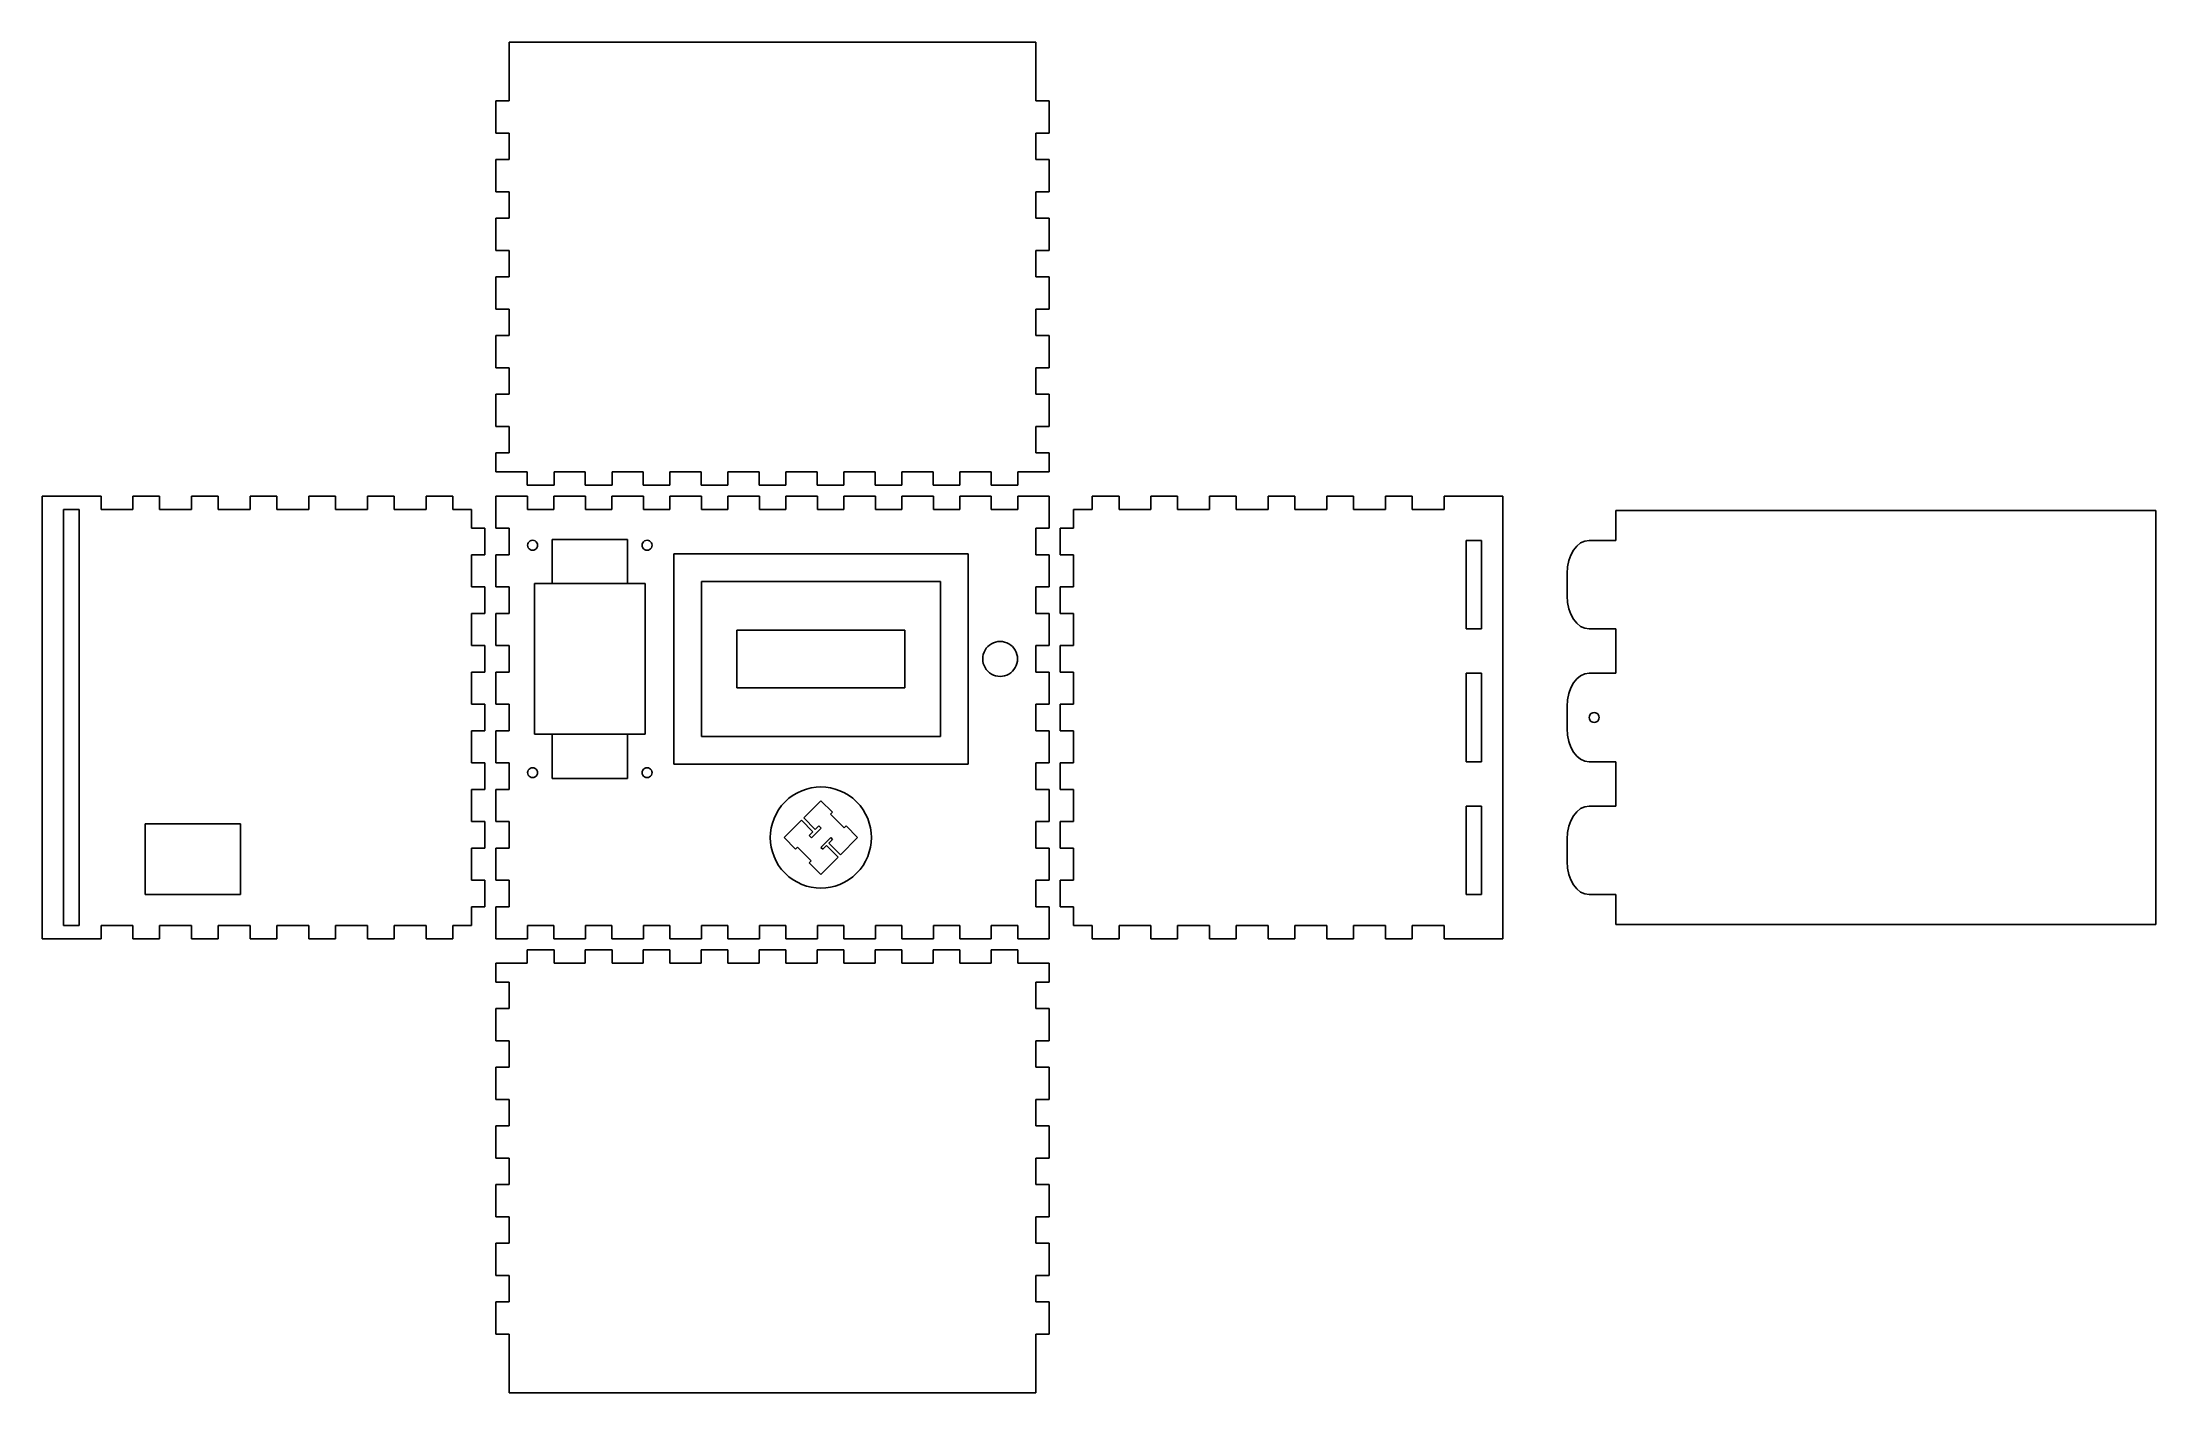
# Model space of a CAD drawing. Extents: x 5 to 960, y 173 to 783.
import ezdxf

# ---------------------------------------------------------------- set-up
doc = ezdxf.new("R2010")
doc.units = 0
doc.layers.add('Layer_1', color=7, linetype='CONTINUOUS')
doc.layers.add('newlayer', color=7, linetype='CONTINUOUS')

msp = doc.modelspace()

# ---------------------------------------------------------------- linework, layer by layer
at = {"layer": 'Layer_1', "color": 7}
for p, q in [((228.815819, 556.270795), (228.815819, 556.270795)), ((235.440818, 558.895784), (269.440819, 558.895784)), ((235.440818, 538.895784), (235.440818, 558.895784)), ((269.440819, 558.895784), (269.440819, 538.895784)), ((280.565817, 556.270795), (280.565817, 556.270795)), ((290.315822, 552.395795), (423.315818, 552.395795)), ((290.315822, 457.395797), (290.315822, 552.395795)), ((423.315818, 552.395795), (423.315818, 457.395797)), ((227.440818, 538.895795), (277.440819, 538.895795)), ((227.440818, 470.895796), (227.440818, 538.895795)), ((269.440819, 538.895784), (235.440818, 538.895784)), ((277.440819, 538.895795), (277.440819, 470.895796)), ((302.815829, 539.895796), (410.815824, 539.895796)), ((302.815829, 469.895796), (302.815829, 539.895796)), ((410.815824, 539.895796), (410.815824, 469.895796)), ((318.815821, 517.895798), (394.815817, 517.895798)), ((318.815821, 491.895798), (318.815821, 517.895798)), ((394.815817, 517.895798), (394.815817, 491.895798)), ((445.68419, 504.895802), (445.68419, 504.895802)), ((394.815817, 491.895798), (318.815821, 491.895798)), ((277.440819, 470.895796), (227.440818, 470.895796)), ((235.440818, 470.895796), (269.440819, 470.895796)), ((235.440818, 450.895796), (235.440818, 470.895796)), ((269.440819, 470.895796), (269.440819, 450.895796)), ((410.815824, 469.895796), (302.815829, 469.895796)), ((228.815819, 453.520794), (228.815819, 453.520794)), ((269.440819, 450.895796), (235.440818, 450.895796)), ((280.565817, 453.520794), (280.565817, 453.520794)), ((423.315818, 457.395797), (290.315822, 457.395797)), ((349.063971, 433.096543), (356.816263, 440.847512)), ((356.816263, 440.847512), (362.024586, 435.638395)), ((372.965371, 440.368351), (372.965371, 440.368351)), ((51.562503, 430.437491), (94.562501, 430.437491)), ((51.562503, 398.437489), (51.562503, 430.437491)), ((94.562501, 430.437491), (94.562501, 398.437489)), ((340.185878, 424.218185), (347.995055, 432.027362)), ((347.995055, 432.027362), (353.204171, 426.818245)), ((354.273353, 427.886897), (349.063971, 433.096543)), ((362.024586, 435.638395), (361.136909, 434.749395)), ((361.136909, 434.749395), (367.34668, 428.539095)), ((345.39473, 419.008539), (340.185878, 424.218185)), ((353.204171, 426.818245), (351.507134, 425.121737)), ((351.507134, 425.121737), (352.573669, 424.055466)), ((352.573669, 424.055466), (356.978982, 428.459985)), ((355.912976, 429.526255), (354.273353, 427.886897)), ((356.978982, 428.459985), (355.912976, 429.526255)), ((361.256501, 424.181937), (356.852511, 419.777683)), ((357.717963, 418.910643), (359.413942, 420.607416)), ((359.413942, 420.607416), (364.624911, 415.398299)), ((360.484446, 421.677126), (362.123011, 423.315691)), ((365.694092, 416.468274), (360.484446, 421.677126)), ((362.123011, 423.315691), (361.256501, 424.181937)), ((373.445061, 424.218185), (365.694092, 416.468274)), ((367.34668, 428.539095), (368.235944, 429.428095)), ((368.235944, 429.428095), (373.445061, 424.218185)), ((346.284524, 419.897539), (345.39473, 419.008539)), ((352.494559, 413.68671), (346.284524, 419.897539)), ((351.605824, 412.798768), (352.494559, 413.68671)), ((356.815999, 407.589387), (351.605824, 412.798768)), ((364.624911, 415.398299), (356.815999, 407.589387)), ((356.852511, 419.777683), (357.717963, 418.910643)), ((94.562501, 398.437489), (51.562503, 398.437489))]:
    msp.add_line(p, q, dxfattribs=at)
for points in [[(224.315819, 556.270795), (224.315819, 557.074642), (224.744667, 557.817428), (225.440819, 558.219352)], [(225.440819, 554.322238), (224.744667, 554.724161), (224.315819, 555.466947), (224.315819, 556.270795)], [(225.440819, 558.219352), (226.136971, 558.621276), (226.994667, 558.621276), (227.690819, 558.219352)], [(227.690819, 554.322238), (226.994667, 553.920314), (226.136971, 553.920314), (225.440819, 554.322238)], [(227.690819, 558.219352), (228.386971, 557.817428), (228.815819, 557.074642), (228.815819, 556.270795)], [(228.815819, 556.270795), (228.815819, 555.466947), (228.386971, 554.724161), (227.690819, 554.322238)], [(276.065817, 556.270795), (276.065817, 557.074642), (276.494664, 557.817428), (277.190817, 558.219352)], [(277.190817, 554.322238), (276.494664, 554.724161), (276.065817, 555.466947), (276.065817, 556.270795)], [(277.190817, 558.219352), (277.886969, 558.621276), (278.744664, 558.621276), (279.440817, 558.219352)], [(279.440817, 554.322238), (278.744664, 553.920314), (277.886969, 553.920314), (277.190817, 554.322238)], [(279.440817, 558.219352), (280.136969, 557.817428), (280.565817, 557.074642), (280.565817, 556.270795)], [(280.565817, 556.270795), (280.565817, 555.466947), (280.136969, 554.724161), (279.440817, 554.322238)], [(429.93419, 504.895802), (429.93419, 507.709269), (431.435157, 510.309019), (433.87169, 511.715752)], [(433.87169, 511.715752), (436.308224, 513.122486), (439.310157, 513.122486), (441.74669, 511.715752)], [(441.74669, 511.715752), (444.183224, 510.309019), (445.68419, 507.709269), (445.68419, 504.895802)], [(433.87169, 498.075853), (431.435157, 499.482586), (429.93419, 502.082336), (429.93419, 504.895802)], [(441.74669, 498.075853), (439.310157, 496.669119), (436.308224, 496.669119), (433.87169, 498.075853)], [(445.68419, 504.895802), (445.68419, 502.082336), (444.183224, 499.482586), (441.74669, 498.075853)], [(224.315819, 453.520794), (224.315819, 454.324641), (224.744667, 455.067427), (225.440819, 455.469351)], [(225.440819, 451.572237), (224.744667, 451.974161), (224.315819, 452.716946), (224.315819, 453.520794)], [(225.440819, 455.469351), (226.136971, 455.871275), (226.994667, 455.871275), (227.690819, 455.469351)], [(227.690819, 451.572237), (226.994667, 451.170313), (226.136971, 451.170313), (225.440819, 451.572237)], [(227.690819, 455.469351), (228.386971, 455.067427), (228.815819, 454.324641), (228.815819, 453.520794)], [(228.815819, 453.520794), (228.815819, 452.716946), (228.386971, 451.974161), (227.690819, 451.572237)], [(276.065817, 453.520794), (276.065817, 454.324641), (276.494664, 455.067427), (277.190817, 455.469351)], [(277.190817, 451.572237), (276.494664, 451.974161), (276.065817, 452.716946), (276.065817, 453.520794)], [(277.190817, 455.469351), (277.886969, 455.871275), (278.744664, 455.871275), (279.440817, 455.469351)], [(279.440817, 451.572237), (278.744664, 451.170313), (277.886969, 451.170313), (277.190817, 451.572237)], [(279.440817, 455.469351), (280.136969, 455.067427), (280.565817, 454.324641), (280.565817, 453.520794)], [(280.565817, 453.520794), (280.565817, 452.716946), (280.136969, 451.974161), (279.440817, 451.572237)], [(372.965371, 440.368351), (364.045738, 449.287191), (349.584936, 449.287191), (340.66689, 440.368351)], [(340.66689, 440.368351), (331.746992, 431.448718), (331.746992, 416.988445), (340.66689, 408.069341)], [(372.965371, 408.069341), (381.884476, 416.988445), (381.884476, 431.448718), (372.965371, 440.368351)], [(340.66689, 408.069341), (349.584936, 399.150237), (364.046532, 399.150237), (372.965371, 408.069341)]]:
    msp.add_open_spline(points, degree=3, dxfattribs=at)
at = {"layer": 'newlayer', "color": 7}
for p, q in [((215.999999, 756.982458), (215.999999, 783.437989)), ((215.999999, 783.437989), (453.999997, 783.437989)), ((453.999997, 783.437989), (453.999997, 756.982458)), ((210.000001, 742.392457), (210.000001, 756.982458)), ((210.000001, 756.982458), (215.999999, 756.982458)), ((453.999997, 756.982458), (460.000006, 756.982458)), ((460.000006, 756.982458), (460.000006, 742.392457)), ((215.999999, 742.392457), (210.000001, 742.392457)), ((215.999999, 730.482458), (215.999999, 742.392457)), ((460.000006, 742.392457), (453.999997, 742.392457)), ((453.999997, 742.392457), (453.999997, 730.482458)), ((210.000001, 715.892457), (210.000001, 730.482458)), ((210.000001, 730.482458), (215.999999, 730.482458)), ((453.999997, 730.482458), (460.000006, 730.482458)), ((460.000006, 730.482458), (460.000006, 715.892457)), ((215.999999, 715.892457), (210.000001, 715.892457)), ((215.999999, 703.982458), (215.999999, 715.892457)), ((460.000006, 715.892457), (453.999997, 715.892457)), ((453.999997, 715.892457), (453.999997, 703.982458)), ((210.000001, 689.392457), (210.000001, 703.982458)), ((210.000001, 703.982458), (215.999999, 703.982458)), ((453.999997, 703.982458), (460.000006, 703.982458)), ((460.000006, 703.982458), (460.000006, 689.392457)), ((215.999999, 689.392457), (210.000001, 689.392457)), ((215.999999, 677.482458), (215.999999, 689.392457)), ((460.000006, 689.392457), (453.999997, 689.392457)), ((453.999997, 689.392457), (453.999997, 677.482458)), ((210.000001, 662.892457), (210.000001, 677.482458)), ((210.000001, 677.482458), (215.999999, 677.482458)), ((453.999997, 677.482458), (460.000006, 677.482458)), ((460.000006, 677.482458), (460.000006, 662.892457)), ((215.999999, 662.892457), (210.000001, 662.892457)), ((215.999999, 650.982458), (215.999999, 662.892457)), ((460.000006, 662.892457), (453.999997, 662.892457)), ((453.999997, 662.892457), (453.999997, 650.982458)), ((210.000001, 636.392457), (210.000001, 650.982458)), ((210.000001, 650.982458), (215.999999, 650.982458)), ((453.999997, 650.982458), (460.000006, 650.982458)), ((460.000006, 650.982458), (460.000006, 636.392457)), ((215.999999, 636.392457), (210.000001, 636.392457)), ((215.999999, 624.482458), (215.999999, 636.392457)), ((460.000006, 636.392457), (453.999997, 636.392457)), ((453.999997, 636.392457), (453.999997, 624.482458)), ((210.000001, 609.892457), (210.000001, 624.482458)), ((210.000001, 624.482458), (215.999999, 624.482458)), ((453.999997, 624.482458), (460.000006, 624.482458)), ((460.000006, 624.482458), (460.000006, 609.892457)), ((215.999999, 609.892457), (210.000001, 609.892457)), ((215.999999, 597.982458), (215.999999, 609.892457)), ((460.000006, 609.892457), (453.999997, 609.892457)), ((453.999997, 609.892457), (453.999997, 597.982458)), ((210.000001, 589.437459), (210.000001, 597.982458)), ((210.000001, 597.982458), (215.999999, 597.982458)), ((453.999997, 597.982458), (460.000006, 597.982458)), ((460.000006, 597.982458), (460.000006, 589.437459)), ((224.155, 589.437458), (210, 589.437458)), ((224.155, 583.437458), (224.155, 589.437458)), ((236.245, 583.437458), (224.155, 583.437458)), ((250.355, 589.437458), (236.245, 589.437458)), ((236.245, 589.437458), (236.245, 583.437458)), ((250.355, 583.437458), (250.355, 589.437458)), ((262.445, 583.437458), (250.355, 583.437458)), ((276.555, 589.437458), (262.445, 589.437458)), ((262.445, 589.437458), (262.445, 583.437458)), ((276.555, 583.437458), (276.555, 589.437458)), ((288.645, 583.437458), (276.555, 583.437458)), ((302.755, 589.437458), (288.645, 589.437458)), ((288.645, 589.437458), (288.645, 583.437458)), ((302.755, 583.437458), (302.755, 589.437458)), ((314.845, 583.437458), (302.755, 583.437458)), ((328.955, 589.437458), (314.845, 589.437458)), ((314.845, 589.437458), (314.845, 583.437458)), ((328.955, 583.437458), (328.955, 589.437458)), ((341.045, 583.437458), (328.955, 583.437458)), ((355.155, 589.437458), (341.045, 589.437458)), ((341.045, 589.437458), (341.045, 583.437458)), ((355.155, 583.437458), (355.155, 589.437458)), ((367.245, 583.437458), (355.155, 583.437458)), ((381.355, 589.437458), (367.245, 589.437458)), ((367.245, 589.437458), (367.245, 583.437458)), ((381.355, 583.437458), (381.355, 589.437458)), ((393.445, 583.437458), (381.355, 583.437458)), ((407.555, 589.437458), (393.445, 589.437458)), ((393.445, 589.437458), (393.445, 583.437458)), ((407.555, 583.437458), (407.555, 589.437458)), ((419.645, 583.437458), (407.555, 583.437458)), ((433.755, 589.437458), (419.645, 589.437458)), ((419.645, 589.437458), (419.645, 583.437458)), ((433.755, 583.437458), (433.755, 589.437458)), ((445.845, 583.437458), (433.755, 583.437458)), ((460, 589.437458), (445.845, 589.437458)), ((445.845, 589.437458), (445.845, 583.437458)), ((5, 572.437458), (5, 578.437457)), ((5, 578.437457), (31.545001, 578.437457)), ((31.545001, 578.437457), (31.545001, 572.436987)), ((45.955, 572.437517), (45.955, 578.437515)), ((45.955, 578.437515), (58.045001, 578.437515)), ((58.045001, 578.437515), (58.045001, 572.437517)), ((72.455, 572.437517), (72.455, 578.437515)), ((72.455, 578.437515), (84.545001, 578.437515)), ((84.545001, 578.437515), (84.545001, 572.437517)), ((98.955, 572.437517), (98.955, 578.437515)), ((98.955, 578.437515), (111.045001, 578.437515)), ((111.045001, 578.437515), (111.045001, 572.437517)), ((125.455, 572.437517), (125.455, 578.437515)), ((125.455, 578.437515), (137.545, 578.437515)), ((137.545, 578.437515), (137.545, 572.437517)), ((151.955, 572.437517), (151.955, 578.437515)), ((151.955, 578.437515), (164.045, 578.437515)), ((164.045, 578.437515), (164.045, 572.437517)), ((178.455, 572.437517), (178.455, 578.437515)), ((178.455, 578.437515), (190.545, 578.437515)), ((190.545, 578.437515), (190.545, 572.437517)), ((210, 578.437458), (224.245, 578.437458)), ((210, 563.892458), (210, 578.437458)), ((224.245, 578.437458), (224.245, 572.437458)), ((236.155, 572.437458), (236.155, 578.437458)), ((236.155, 578.437458), (250.445, 578.437458)), ((250.445, 578.437458), (250.445, 572.437458)), ((262.355, 572.437458), (262.355, 578.437458)), ((262.355, 578.437458), (276.645, 578.437458)), ((276.645, 578.437458), (276.645, 572.437458)), ((288.555, 572.437458), (288.555, 578.437458)), ((288.555, 578.437458), (302.845, 578.437458)), ((302.845, 578.437458), (302.845, 572.437458)), ((314.755, 572.437458), (314.755, 578.437458)), ((314.755, 578.437458), (329.045, 578.437458)), ((329.045, 578.437458), (329.045, 572.437458)), ((340.955, 572.437458), (340.955, 578.437458)), ((340.955, 578.437458), (355.245, 578.437458)), ((355.245, 578.437458), (355.245, 572.437458)), ((367.155, 572.437458), (367.155, 578.437458)), ((367.155, 578.437458), (381.445, 578.437458)), ((381.445, 578.437458), (381.445, 572.437458)), ((393.355, 572.437458), (393.355, 578.437458)), ((393.355, 578.437458), (407.645, 578.437458)), ((407.645, 578.437458), (407.645, 572.437458)), ((419.555, 572.437458), (419.555, 578.437458)), ((419.555, 578.437458), (433.845, 578.437458)), ((433.845, 578.437458), (433.845, 572.437458)), ((445.755, 572.437458), (445.755, 578.437458)), ((445.755, 578.437458), (460, 578.437458)), ((460, 578.437458), (460, 563.892458)), ((479.455004, 572.437458), (479.455004, 578.437457)), ((479.455004, 578.437457), (491.545007, 578.437457)), ((491.545007, 578.437457), (491.545007, 572.437458)), ((505.955009, 572.437458), (505.955009, 578.437457)), ((505.955009, 578.437457), (518.045012, 578.437457)), ((518.045012, 578.437457), (518.045012, 572.437458)), ((532.454988, 572.437458), (532.454988, 578.437457)), ((532.454988, 578.437457), (544.544991, 578.437457)), ((544.544991, 578.437457), (544.544991, 572.437458)), ((558.954993, 578.436989), (571.044996, 578.437518)), ((558.954993, 572.437458), (558.954993, 578.436989)), ((571.044996, 578.437518), (571.044996, 572.437519)), ((585.454998, 572.437519), (585.454998, 578.437518)), ((585.454998, 578.437518), (597.545001, 578.437518)), ((597.545001, 578.437518), (597.545001, 572.437519)), ((611.955003, 572.437519), (611.955003, 578.437518)), ((611.955003, 578.437518), (624.045006, 578.437518)), ((624.045006, 578.437518), (624.045006, 572.437519)), ((638.455009, 572.437519), (638.455009, 578.437518)), ((638.455009, 578.437518), (664.999993, 578.437518)), ((664.999993, 578.437518), (664.999993, 572.437519)), ((5, 384.437467), (5, 572.437458)), ((14.640201, 572.437495), (21.640201, 572.437495)), ((14.640201, 384.437488), (14.640201, 572.437495)), ((21.640201, 572.437495), (21.640201, 384.437488)), ((31.545001, 572.436987), (45.955, 572.437517)), ((58.045001, 572.437517), (72.455, 572.437517)), ((84.545001, 572.437517), (98.955, 572.437517)), ((111.045001, 572.437517), (125.455, 572.437517)), ((137.545, 572.437517), (151.955, 572.437517)), ((164.045, 572.437517), (178.455, 572.437517)), ((190.545, 572.437517), (198.999999, 572.437517)), ((199, 572.437458), (199, 563.982458)), ((199, 563.982458), (205, 563.982458)), ((205, 563.982458), (205, 551.892458)), ((216, 563.892458), (210, 563.892458)), ((216, 551.982458), (216, 563.892458)), ((224.245, 572.437458), (236.155, 572.437458)), ((250.445, 572.437458), (262.355, 572.437458)), ((276.645, 572.437458), (288.555, 572.437458)), ((302.845, 572.437458), (314.755, 572.437458)), ((329.045, 572.437458), (340.955, 572.437458)), ((355.245, 572.437458), (367.155, 572.437458)), ((381.445, 572.437458), (393.355, 572.437458)), ((407.645, 572.437458), (419.555, 572.437458)), ((433.845, 572.437458), (445.755, 572.437458)), ((460, 563.892458), (454, 563.892458)), ((454, 563.892458), (454, 551.982458)), ((465, 551.892458), (465, 563.982458)), ((465, 563.982458), (471, 563.982458)), ((471, 563.982458), (471, 572.437458)), ((471.000005, 572.437458), (479.455004, 572.437458)), ((491.545007, 572.437458), (505.955009, 572.437458)), ((518.045012, 572.437458), (532.454988, 572.437458)), ((544.544991, 572.437458), (558.954993, 572.437458)), ((571.044996, 572.437519), (585.454998, 572.437519)), ((597.545001, 572.437519), (611.955003, 572.437519)), ((624.045006, 572.437519), (638.455009, 572.437519)), ((664.999993, 572.437519), (664.999993, 384.43752)), ((716.00023, 571.936978), (716.00023, 558.438061)), ((960.000011, 571.936978), (716.00023, 571.936978)), ((960.000011, 384.937026), (960.000011, 571.936978)), ((648.359791, 558.438026), (655.359793, 558.438026)), ((648.359791, 518.438024), (648.359791, 558.438026)), ((655.359793, 558.438026), (655.359793, 518.438024)), ((716.00023, 558.438061), (703.99992, 558.438061)), ((205, 551.892458), (199, 551.892458)), ((199, 551.892458), (199, 537.482458)), ((210, 537.392458), (210, 551.982458)), ((210, 551.982458), (216, 551.982458)), ((454, 551.982458), (460, 551.982458)), ((460, 551.982458), (460, 537.392458)), ((471, 551.892458), (465, 551.892458)), ((471, 537.482458), (471, 551.892458)), ((199, 537.482458), (205, 537.482458)), ((205, 537.482458), (205, 525.392458)), ((216, 537.392458), (210, 537.392458)), ((216, 525.482458), (216, 537.392458)), ((460, 537.392458), (454, 537.392458)), ((454, 537.392458), (454, 525.482458)), ((465, 525.392458), (465, 537.482458)), ((465, 537.482458), (471, 537.482458)), ((694.00002, 543.437942), (694.00002, 533.438036)), ((205, 525.392458), (199, 525.392458)), ((199, 525.392458), (199, 510.982458)), ((210, 510.892458), (210, 525.482458)), ((210, 525.482458), (216, 525.482458)), ((454, 525.482458), (460, 525.482458)), ((460, 525.482458), (460, 510.892458)), ((471, 525.392458), (465, 525.392458)), ((471, 510.982458), (471, 525.392458)), ((655.359793, 518.438024), (648.359791, 518.438024)), ((703.99992, 518.437918), (716.00023, 518.437918)), ((716.00023, 518.437918), (716.00023, 498.438117)), ((199, 510.982458), (205, 510.982458)), ((205, 510.982458), (205, 498.892458)), ((216, 510.892458), (210, 510.892458)), ((216, 498.982458), (216, 510.892458)), ((460, 510.892458), (454, 510.892458)), ((454, 510.892458), (454, 498.982458)), ((465, 498.892458), (465, 510.982458)), ((465, 510.982458), (471, 510.982458)), ((205, 498.892458), (199, 498.892458)), ((199, 498.892458), (199, 484.482458)), ((210, 484.392458), (210, 498.982458)), ((210, 498.982458), (216, 498.982458)), ((454, 498.982458), (460, 498.982458)), ((460, 498.982458), (460, 484.392458)), ((471, 498.892458), (465, 498.892458)), ((471, 484.482458), (471, 498.892458)), ((648.359791, 498.438038), (655.359793, 498.438038)), ((648.359791, 458.438038), (648.359791, 498.438038)), ((655.359793, 498.438038), (655.359793, 458.438038)), ((716.00023, 498.438117), (703.99992, 498.438117)), ((199, 484.482458), (205, 484.482458)), ((205, 484.482458), (205, 472.392458)), ((216, 484.392458), (210, 484.392458)), ((216, 472.482458), (216, 484.392458)), ((460, 484.392458), (454, 484.392458)), ((454, 484.392458), (454, 472.482458)), ((465, 472.392458), (465, 484.482458)), ((465, 484.482458), (471, 484.482458)), ((694.00002, 483.437988), (694.00002, 473.438088)), ((708.500043, 478.438025), (708.500043, 478.438025)), ((205, 472.392458), (199, 472.392458)), ((199, 472.392458), (199, 457.982458)), ((210, 457.892458), (210, 472.482458)), ((210, 472.482458), (216, 472.482458)), ((454, 472.482458), (460, 472.482458)), ((460, 472.482458), (460, 457.892458)), ((471, 472.392458), (465, 472.392458)), ((471, 457.982458), (471, 472.392458)), ((655.359793, 458.438038), (648.359791, 458.438038)), ((703.99992, 458.437959), (716.00023, 458.437959)), ((716.00023, 458.437959), (716.00023, 438.438158)), ((199, 457.982458), (205, 457.982458)), ((205, 457.982458), (205, 445.892458)), ((216, 457.892458), (210, 457.892458)), ((216, 445.982458), (216, 457.892458)), ((460, 457.892458), (454, 457.892458)), ((454, 457.892458), (454, 445.982458)), ((465, 445.892458), (465, 457.982458)), ((465, 457.982458), (471, 457.982458)), ((205, 445.892458), (199, 445.892458)), ((199, 445.892458), (199, 431.482458)), ((210, 431.392458), (210, 445.982458)), ((210, 445.982458), (216, 445.982458)), ((454, 445.982458), (460, 445.982458)), ((460, 445.982458), (460, 431.392458)), ((471, 445.892458), (465, 445.892458)), ((471, 431.482458), (471, 445.892458)), ((199, 431.482458), (205, 431.482458)), ((205, 431.482458), (205, 419.392458)), ((216, 431.392458), (210, 431.392458)), ((216, 419.482458), (216, 431.392458)), ((460, 431.392458), (454, 431.392458)), ((454, 431.392458), (454, 419.482458)), ((465, 419.392458), (465, 431.482458)), ((465, 431.482458), (471, 431.482458)), ((648.359791, 438.438025), (655.359793, 438.438025)), ((648.359791, 398.438), (648.359791, 438.438025)), ((655.359793, 438.438025), (655.359793, 398.438)), ((716.00023, 438.438158), (703.99992, 438.438158)), ((694.00002, 423.438029), (694.00002, 413.438128)), ((205, 419.392458), (199, 419.392458)), ((199, 419.392458), (199, 404.982458)), ((210, 404.892458), (210, 419.482458)), ((210, 419.482458), (216, 419.482458)), ((454, 419.482458), (460, 419.482458)), ((460, 419.482458), (460, 404.892458)), ((471, 419.392458), (465, 419.392458)), ((471, 404.982458), (471, 419.392458)), ((199, 404.982458), (205, 404.982458)), ((205, 404.982458), (205, 392.892458)), ((216, 404.892458), (210, 404.892458)), ((216, 392.982458), (216, 404.892458)), ((460, 404.892458), (454, 404.892458)), ((454, 404.892458), (454, 392.982458)), ((465, 392.892458), (465, 404.982458)), ((465, 404.982458), (471, 404.982458)), ((205, 392.892458), (199, 392.892458)), ((199, 392.892458), (199, 384.437458)), ((210, 378.437458), (210, 392.982458)), ((210, 392.982458), (216, 392.982458)), ((454, 392.982458), (460, 392.982458)), ((460, 392.982458), (460, 378.437458)), ((471, 392.892458), (465, 392.892458)), ((471, 384.437458), (471, 392.892458)), ((655.359793, 398.438), (648.359791, 398.438)), ((703.99992, 398.438), (716.00023, 398.438)), ((716.00023, 398.438), (716.00023, 384.937026)), ((5, 378.437987), (5, 384.437467)), ((21.640201, 384.437488), (14.640201, 384.437488)), ((45.955, 384.437467), (31.545001, 384.437467)), ((31.545001, 384.437467), (31.545001, 378.437934)), ((45.955, 378.437457), (45.955, 384.437467)), ((72.455, 384.437467), (58.045001, 384.437467)), ((58.045001, 384.437467), (58.045001, 378.437457)), ((72.455, 378.437457), (72.455, 384.437467)), ((98.955, 384.437467), (84.545001, 384.437467)), ((84.545001, 384.437467), (84.545001, 378.437457)), ((98.955, 378.437457), (98.955, 384.437467)), ((125.455, 384.437467), (111.045001, 384.437467)), ((111.045001, 384.437467), (111.045001, 378.437457)), ((125.455, 378.437457), (125.455, 384.437467)), ((151.955, 384.437467), (137.545001, 384.437467)), ((137.545001, 384.437467), (137.545001, 378.437457)), ((151.955, 378.437457), (151.955, 384.437467)), ((178.455, 384.437467), (164.045, 384.437467)), ((164.045, 384.437467), (164.045, 378.437457)), ((178.455, 378.437457), (178.455, 384.437467)), ((198.999999, 384.437467), (190.545, 384.437467)), ((190.545, 384.437467), (190.545, 378.437457)), ((236.155, 384.437458), (224.245, 384.437458)), ((224.245, 384.437458), (224.245, 378.437458)), ((236.155, 378.437458), (236.155, 384.437458)), ((262.355, 384.437458), (250.445, 384.437458)), ((250.445, 384.437458), (250.445, 378.437458)), ((262.355, 378.437458), (262.355, 384.437458)), ((288.555, 384.437458), (276.645, 384.437458)), ((276.645, 384.437458), (276.645, 378.437458)), ((288.555, 378.437458), (288.555, 384.437458)), ((314.755, 384.437458), (302.845, 384.437458)), ((302.845, 384.437458), (302.845, 378.437458)), ((314.755, 378.437458), (314.755, 384.437458)), ((340.955, 384.437458), (329.045, 384.437458)), ((329.045, 384.437458), (329.045, 378.437458)), ((340.955, 378.437458), (340.955, 384.437458)), ((367.155, 384.437458), (355.245, 384.437458)), ((355.245, 384.437458), (355.245, 378.437458)), ((367.155, 378.437458), (367.155, 384.437458)), ((393.355, 384.437458), (381.445, 384.437458)), ((381.445, 384.437458), (381.445, 378.437458)), ((393.355, 378.437458), (393.355, 384.437458)), ((419.555, 384.437458), (407.645, 384.437458)), ((407.645, 384.437458), (407.645, 378.437458)), ((419.555, 378.437458), (419.555, 384.437458)), ((445.755, 384.437458), (433.845, 384.437458)), ((433.845, 384.437458), (433.845, 378.437458)), ((445.755, 378.437458), (445.755, 384.437458)), ((479.455004, 384.43752), (471.000005, 384.43752)), ((479.455004, 378.43751), (479.455004, 384.43752)), ((505.955009, 384.43752), (491.545007, 384.43752)), ((491.545007, 384.43752), (491.545007, 378.43751)), ((505.955009, 378.43751), (505.955009, 384.43752)), ((532.454988, 384.43752), (518.045012, 384.43752)), ((518.045012, 384.43752), (518.045012, 378.43751)), ((532.454988, 378.43751), (532.454988, 384.43752)), ((558.954993, 384.43752), (544.544991, 384.43752)), ((544.544991, 384.43752), (544.544991, 378.43751)), ((558.954993, 378.43751), (558.954993, 384.43752)), ((585.454998, 384.43752), (571.044996, 384.43752)), ((571.044996, 384.43752), (571.044996, 378.43751)), ((585.454998, 378.43751), (585.454998, 384.43752)), ((611.955003, 384.43752), (597.545001, 384.43752)), ((597.545001, 384.43752), (597.545001, 378.43751)), ((611.955003, 378.43751), (611.955003, 384.43752)), ((638.455009, 384.43752), (624.045006, 384.43752)), ((624.045006, 384.43752), (624.045006, 378.43751)), ((638.455009, 378.43751), (638.455009, 384.43752)), ((664.999993, 384.43752), (664.999993, 378.43751)), ((716.00023, 384.937026), (960.000011, 384.937026)), ((31.545001, 378.437934), (5, 378.437987)), ((58.045001, 378.437457), (45.955, 378.437457)), ((84.545001, 378.437457), (72.455, 378.437457)), ((111.045001, 378.437457), (98.955, 378.437457)), ((137.545001, 378.437457), (125.455, 378.437457)), ((164.045, 378.437457), (151.955, 378.437457)), ((190.545, 378.437457), (178.455, 378.437457)), ((224.245, 378.437458), (210, 378.437458)), ((224.155, 367.437458), (224.155, 373.437458)), ((224.155, 373.437458), (236.245, 373.437458)), ((250.445, 378.437458), (236.155, 378.437458)), ((236.245, 373.437458), (236.245, 367.437458)), ((250.355, 367.437458), (250.355, 373.437458)), ((250.355, 373.437458), (262.445, 373.437458)), ((276.645, 378.437458), (262.355, 378.437458)), ((262.445, 373.437458), (262.445, 367.437458)), ((276.555, 367.437458), (276.555, 373.437458)), ((276.555, 373.437458), (288.645, 373.437458)), ((302.845, 378.437458), (288.555, 378.437458)), ((288.645, 373.437458), (288.645, 367.437458)), ((302.755, 367.437458), (302.755, 373.437458)), ((302.755, 373.437458), (314.845, 373.437458)), ((329.045, 378.437458), (314.755, 378.437458)), ((314.845, 373.437458), (314.845, 367.437458)), ((328.955, 367.437458), (328.955, 373.437458)), ((328.955, 373.437458), (341.045, 373.437458)), ((355.245, 378.437458), (340.955, 378.437458)), ((341.045, 373.437458), (341.045, 367.437458)), ((355.155, 367.437458), (355.155, 373.437458)), ((355.155, 373.437458), (367.245, 373.437458)), ((381.445, 378.437458), (367.155, 378.437458)), ((367.245, 373.437458), (367.245, 367.437458)), ((381.355, 367.437458), (381.355, 373.437458)), ((381.355, 373.437458), (393.445, 373.437458)), ((407.645, 378.437458), (393.355, 378.437458)), ((393.445, 373.437458), (393.445, 367.437458)), ((407.555, 367.437458), (407.555, 373.437458)), ((407.555, 373.437458), (419.645, 373.437458)), ((433.845, 378.437458), (419.555, 378.437458)), ((419.645, 373.437458), (419.645, 367.437458)), ((433.755, 367.437458), (433.755, 373.437458)), ((433.755, 373.437458), (445.845, 373.437458)), ((460, 378.437458), (445.755, 378.437458)), ((445.845, 373.437458), (445.845, 367.437458)), ((491.545007, 378.43751), (479.455004, 378.43751)), ((518.045012, 378.43751), (505.955009, 378.43751)), ((544.544991, 378.43751), (532.454988, 378.43751)), ((571.044996, 378.43751), (558.954993, 378.43751)), ((597.545001, 378.43751), (585.454998, 378.43751)), ((624.045006, 378.43751), (611.955003, 378.43751)), ((664.999993, 378.43751), (638.455009, 378.43751)), ((210, 367.437458), (224.155, 367.437458)), ((210.000001, 358.892449), (210.000001, 367.437458)), ((236.245, 367.437458), (250.355, 367.437458)), ((262.445, 367.437458), (276.555, 367.437458)), ((288.645, 367.437458), (302.755, 367.437458)), ((314.845, 367.437458), (328.955, 367.437458)), ((341.045, 367.437458), (355.155, 367.437458)), ((367.245, 367.437458), (381.355, 367.437458)), ((393.445, 367.437458), (407.555, 367.437458)), ((419.645, 367.437458), (433.755, 367.437458)), ((445.845, 367.437458), (460, 367.437458)), ((460.000006, 367.437458), (460.000006, 358.892449)), ((215.999999, 358.892449), (210.000001, 358.892449)), ((215.999999, 346.982468), (215.999999, 358.892449)), ((460.000006, 358.892449), (453.999997, 358.892449)), ((453.999997, 358.892449), (453.999997, 346.982468)), ((210.000001, 332.39247), (210.000001, 346.982468)), ((210.000001, 346.982468), (215.999999, 346.982468)), ((453.999997, 346.982468), (460.000006, 346.982468)), ((460.000006, 346.982468), (460.000006, 332.39247)), ((215.999999, 332.39247), (210.000001, 332.39247)), ((215.999999, 320.482463), (215.999999, 332.39247)), ((460.000006, 332.39247), (453.999997, 332.39247)), ((453.999997, 332.39247), (453.999997, 320.482463)), ((210.000001, 305.892465), (210.000001, 320.482463)), ((210.000001, 320.482463), (215.999999, 320.482463)), ((453.999997, 320.482463), (460.000006, 320.482463)), ((460.000006, 320.482463), (460.000006, 305.892465)), ((215.999999, 305.892465), (210.000001, 305.892465)), ((215.999999, 293.982457), (215.999999, 305.892465)), ((460.000006, 305.892465), (453.999997, 305.892465)), ((453.999997, 305.892465), (453.999997, 293.982457)), ((210.000001, 279.392459), (210.000001, 293.982457)), ((210.000001, 293.982457), (215.999999, 293.982457)), ((453.999997, 293.982457), (460.000006, 293.982457)), ((460.000006, 293.982457), (460.000006, 279.392459)), ((215.999999, 279.392459), (210.000001, 279.392459)), ((215.999999, 267.482452), (215.999999, 279.392459)), ((460.000006, 279.392459), (453.999997, 279.392459)), ((453.999997, 279.392459), (453.999997, 267.482452)), ((210.000001, 252.892454), (210.000001, 267.482452)), ((210.000001, 267.482452), (215.999999, 267.482452)), ((453.999997, 267.482452), (460.000006, 267.482452)), ((460.000006, 267.482452), (460.000006, 252.892454)), ((215.999999, 252.892454), (210.000001, 252.892454)), ((215.999999, 240.982447), (215.999999, 252.892454)), ((460.000006, 252.892454), (453.999997, 252.892454)), ((453.999997, 252.892454), (453.999997, 240.982447)), ((210.000001, 226.392449), (210.000001, 240.982447)), ((210.000001, 240.982447), (215.999999, 240.982447)), ((453.999997, 240.982447), (460.000006, 240.982447)), ((460.000006, 240.982447), (460.000006, 226.392449)), ((215.999999, 226.392449), (210.000001, 226.392449)), ((215.999999, 214.482468), (215.999999, 226.392449)), ((460.000006, 226.392449), (453.999997, 226.392449)), ((453.999997, 226.392449), (453.999997, 214.482468)), ((210.000001, 199.89247), (210.000001, 214.482468)), ((210.000001, 214.482468), (215.999999, 214.482468)), ((453.999997, 214.482468), (460.000006, 214.482468)), ((460.000006, 214.482468), (460.000006, 199.89247)), ((215.999999, 199.89247), (210.000001, 199.89247)), ((215.999999, 173.436994), (215.999999, 199.89247)), ((460.000006, 199.89247), (453.999997, 199.89247)), ((453.999997, 199.89247), (453.999997, 173.436994)), ((453.999997, 173.436994), (215.999999, 173.436994))]:
    msp.add_line(p, q, dxfattribs=at)
for points in [[(703.99992, 558.438061), (698.459916, 558.438061), (694.00002, 551.747949), (694.00002, 543.437942)], [(694.00002, 533.438036), (694.00002, 525.12803), (698.459916, 518.437918), (703.99992, 518.437918)], [(703.99992, 498.438117), (698.459916, 498.438117), (694.00002, 491.747995), (694.00002, 483.437988)], [(704.000043, 478.438025), (704.000043, 479.241872), (704.42889, 479.984658), (705.125043, 480.386582)], [(705.125043, 476.489468), (704.42889, 476.891391), (704.000043, 477.634177), (704.000043, 478.438025)], [(705.125043, 480.386582), (705.821195, 480.788506), (706.67889, 480.788506), (707.375043, 480.386582)], [(707.375043, 480.386582), (708.071195, 479.984658), (708.500043, 479.241872), (708.500043, 478.438025)], [(708.500043, 478.438025), (708.500043, 477.634177), (708.071195, 476.891391), (707.375043, 476.489468)], [(694.00002, 473.438088), (694.00002, 465.128081), (698.459916, 458.437959), (703.99992, 458.437959)], [(707.375043, 476.489468), (706.67889, 476.087544), (705.821195, 476.087544), (705.125043, 476.489468)], [(703.99992, 438.438158), (698.459916, 438.438158), (694.00002, 431.748036), (694.00002, 423.438029)], [(694.00002, 413.438128), (694.00002, 405.128121), (698.459916, 398.438), (703.99992, 398.438)]]:
    msp.add_open_spline(points, degree=3, dxfattribs=at)

doc.saveas('drawing.dxf')
